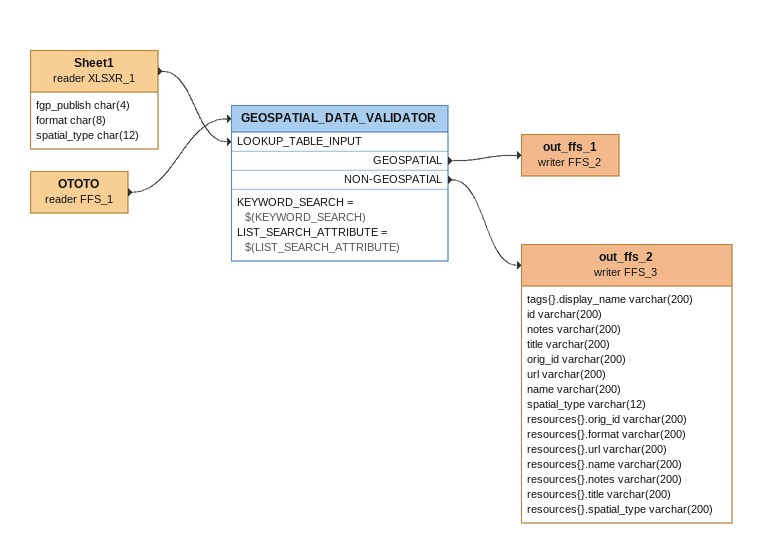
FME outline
Sheet1 (reader XLSXR_1)
    attributes: fgp_publish char(4), format char(8), spatial_type char(12)
    -> GEOSPATIAL_DATA_VALIDATOR [LOOKUP_TABLE_INPUT]
OTOTO (reader FFS_1)
    -> GEOSPATIAL_DATA_VALIDATOR
GEOSPATIAL_DATA_VALIDATOR
    KEYWORD_SEARCH = $(KEYWORD_SEARCH)
    LIST_SEARCH_ATTRIBUTE = $(LIST_SEARCH_ATTRIBUTE)
    GEOSPATIAL -> out_ffs_1 (writer FFS_2)
    NON-GEOSPATIAL -> out_ffs_2 (writer FFS_3)
out_ffs_1 (writer FFS_2)
out_ffs_2 (writer FFS_3)
    attributes: tags{}.display_name varchar(200), id varchar(200), notes varchar(200), title varchar(200), orig_id varchar(200), url varchar(200), name varchar(200), spatial_type varchar(12), resources{}.orig_id varchar(200), resources{}.format varchar(200), resources{}.url varchar(200), resources{}.name varchar(200), resources{}.notes varchar(200), resources{}.title varchar(200), resources{}.spatial_type varchar(200)
